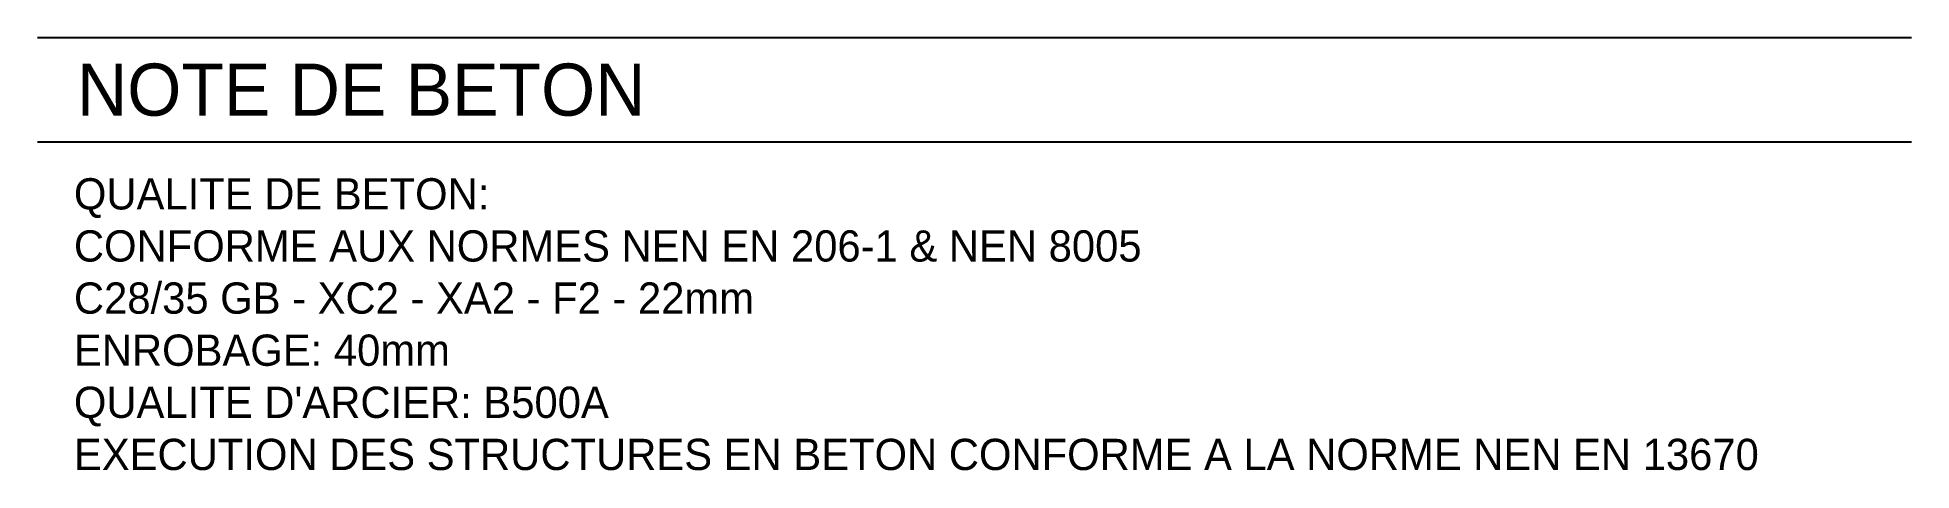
# Model space of a CAD drawing. Header units: millimetres. Extents: x 0 to 180, y -42 to 0.
import ezdxf

# ---------------------------------------------------------------- set-up
doc = ezdxf.new("R2010")
doc.units = ezdxf.units.MM

# ---------------------------------------------------------------- blocks, each defined once
blk = doc.blocks.new('*U1')
at = {"transparency": 33554687}
for p, q in [((0, 0), (180, 0)), ((0, -10), (180, -10))]:
    blk.add_line(p, q, dxfattribs=at)
at = {"color": 6, "transparency": 33554687}
blk.add_attdef('TITRE', (3.79, -7.5), '', height=5, dxfattribs=at)

msp = doc.modelspace()

# ---------------------------------------------------------------- block references
at = {"transparency": 33554687}
msp.add_blockref('*U1', (0, 0), dxfattribs=at).add_auto_attribs({'TITRE': 'NOTE DE BETON'})

# ---------------------------------------------------------------- texts
at = {"transparency": 33554687, "insert": (3.5, -13.5), "char_height": 3, "attachment_point": 1}
msp.add_mtext("QUALITE DE BETON:\\PCONFORME AUX NORMES NEN EN 206-1 & NEN 8005\\PC28/35 GB - XC2 - XA2 - F2 - 22mm\\PENROBAGE: 40mm\\PQUALITE D'ARCIER: B500A\\PEXECUTION DES STRUCTURES EN BETON CONFORME A LA NORME NEN EN 13670", dxfattribs=at)

doc.saveas('drawing.dxf')
